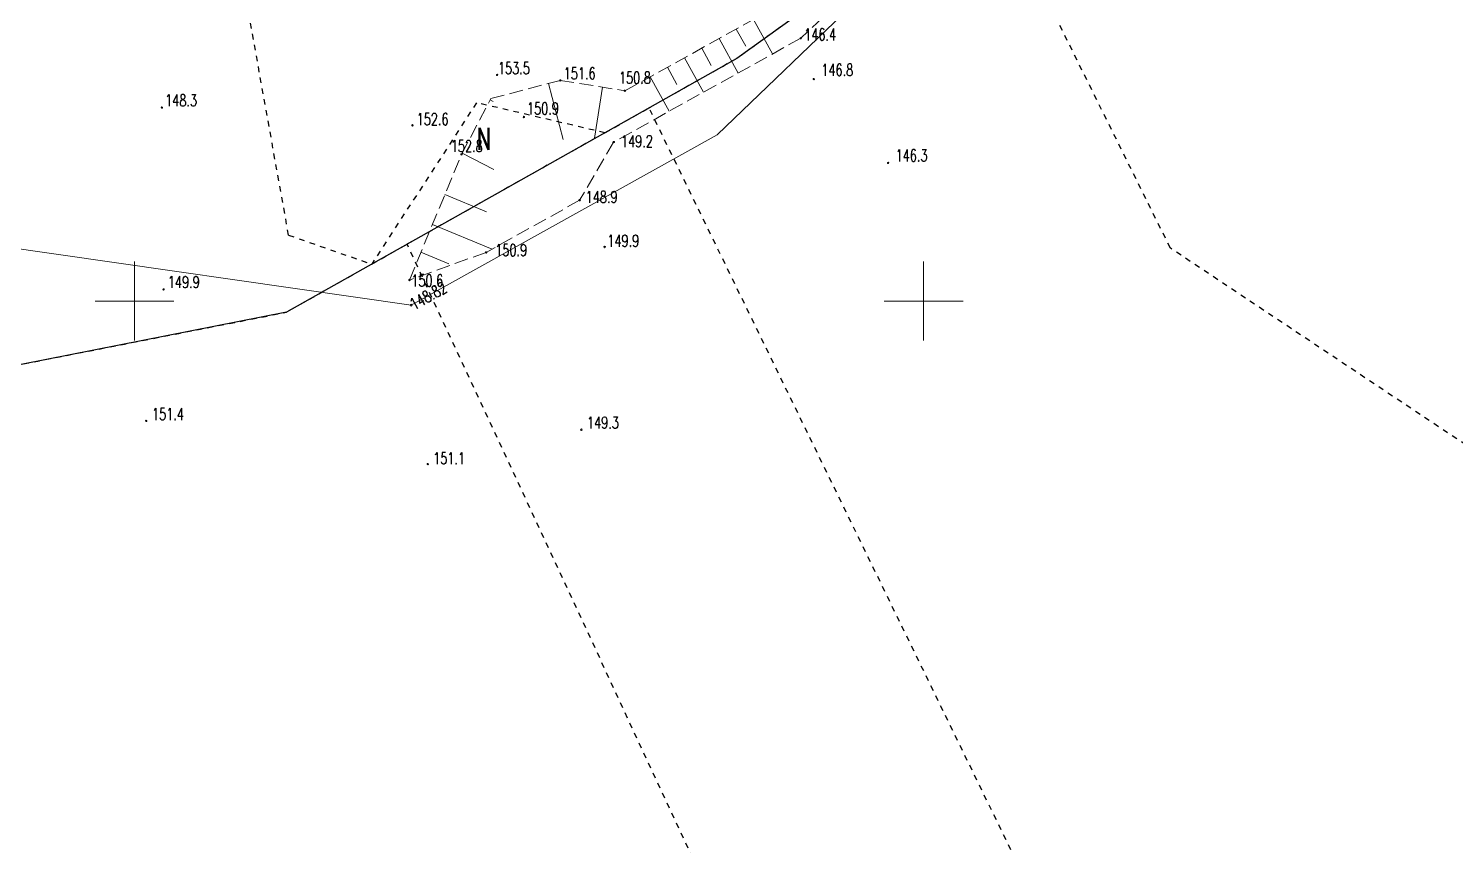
# Model space of a CAD drawing. Header units: metres. Extents: x 7583802 to 7586368, y 5958992 to 5960558.
# Drawn here: x 7585386.6 to 7585567.4, y 5959831 to 5959934.5 of the extents above; entities that cross this region are included whole.
import ezdxf
from ezdxf.enums import TextEntityAlignment as Align

# ---------------------------------------------------------------- set-up
doc = ezdxf.new("R2010")
doc.units = ezdxf.units.M
for name, pattern in [('1', [0]), ('2', [3, 2, -1]), ('3_1', [0]), ('3_BUBZ02', [2.45, 1.75, -0.7]), ('3_BUBZ02G', [2.45, 1.75, -0.7]), ('4_1', [0]), ('4_SUPW_01', [0]), ('GUZ', [1.4, 0.7, -0.7])]:
    doc.linetypes.add(name, pattern=pattern)
doc.layers.get('0').update_dxf_attribs({"color": 250, "linetype": 'CONTINUOUS', "lineweight": 100})
for name, color, linetype, lineweight in [('1000_L_1', 7, '1', 18), ('BUBZ_L_1', 7, '3_BUBZ02', 18), ('DZIALKI-G_L_0', 7, '1', 25), ('KONTURY_L_0', 114, '2', 25), ('KONTURY_NR_T_0', 114, 'CONTINUOUS', 25), ('RTPW_T_0', 7, 'CONTINUOUS', 15), ('SUPW_L_0', 5, '4_SUPW_01', 18), ('SUTW_T_0', 5, 'CONTINUOUS', 18)]:
    doc.layers.add(name, color=color, linetype=linetype, lineweight=lineweight)
doc.styles.get("Standard").update_dxf_attribs({"font": 'Simplex.SHX', "width": 0.75})

# ---------------------------------------------------------------- blocks, each defined once
blk = doc.blocks.new('3_RTPW01')
at = {"linetype": 'CONTINUOUS'}
blk.add_circle((0, 0), 0.09, dxfattribs=at)
blk = doc.blocks.new('4_SUPS01_08')
at = {"linetype": 'CONTINUOUS'}
blk.add_circle((0, 0), 0.125, dxfattribs=at)

msp = doc.modelspace()

# ---------------------------------------------------------------- linework, layer by layer
at = {"layer": '1000_L_1', "linetype": '1'}
for p, q in [((7585400, 5959895), (7585400, 5959905)), ((7585500, 5959895), (7585500, 5959905)), ((7585395, 5959900), (7585405, 5959900)), ((7585495, 5959900), (7585505, 5959900))]:
    msp.add_line(p, q, dxfattribs=at)
at = {"layer": 'BUBZ_L_1', "linetype": '3_BUBZ02'}
for p, q in [((7585501.4, 5959949.3), (7585484.43, 5959933.31)), ((7585484.43, 5959933.31), (7585460.72, 5959920.15)), ((7585460.72, 5959920.15), (7585456.41, 5959912.78)), ((7585456.41, 5959912.78), (7585444.56, 5959906.17)), ((7585444.56, 5959906.17), (7585434.84, 5959902.67))]:
    msp.add_line(p, q, dxfattribs=at)
at = {"layer": 'BUBZ_L_1', "linetype": '3_BUBZ02G'}
for p, q in [((7585462.13, 5959926.66), (7585481.79, 5959937.52)), ((7585445.15, 5959925.66), (7585453.96, 5959927.97)), ((7585453.96, 5959927.97), (7585462.13, 5959926.66)), ((7585441.44, 5959918.58), (7585445.15, 5959925.66)), ((7585434.84, 5959902.67), (7585441.44, 5959918.58))]:
    msp.add_line(p, q, dxfattribs=at)
at = {"layer": 'BUBZ_L_1', "linetype": '3_1'}
for p, q in [((7585476.26, 5959934.46), (7585477.46, 5959932.29)), ((7585478.44, 5959935.67), (7585480.84, 5959931.32)), ((7585474.08, 5959933.26), (7585476.49, 5959928.9)), ((7585469.72, 5959930.85), (7585472.13, 5959926.49)), ((7585471.9, 5959932.05), (7585473.1, 5959929.87)), ((7585467.53, 5959929.64), (7585468.74, 5959927.46)), ((7585452.46, 5959927.58), (7585454.32, 5959920.48)), ((7585459.32, 5959927.11), (7585458.28, 5959920.66)), ((7585465.35, 5959928.43), (7585467.76, 5959924.06)), ((7585445.06, 5959925.49), (7585445.46, 5959925.28)), ((7585441.54, 5959918.75), (7585445.52, 5959916.67)), ((7585439.34, 5959913.5), (7585444.6, 5959911.31)), ((7585437.77, 5959909.72), (7585445.32, 5959906.59)), ((7585436.3, 5959906.2), (7585439.83, 5959904.73))]:
    msp.add_line(p, q, dxfattribs=at)
msp.add_point((7585434.84, 5959902.67), dxfattribs=at)
at = {"layer": 'DZIALKI-G_L_0', "linetype": '1'}
for p, q in [((7585508.04, 5959953.53), (7585476.33, 5959930.74)), ((7585476.33, 5959930.74), (7585419.27, 5959898.59)), ((7585419.27, 5959898.59), (7585379.04, 5959890.69))]:
    msp.add_line(p, q, dxfattribs=at)
at = {"layer": 'KONTURY_L_0', "linetype": 'GUZ'}
for p, q in [((7585419.53, 5959908.36), (7585406.9, 5959978.65)), ((7585508.04, 5959953.53), (7585476.33, 5959930.74)), ((7585531.28, 5959906.71), (7585508.04, 5959953.53)), ((7585476.33, 5959930.74), (7585465.21, 5959924.47)), ((7585443.33, 5959925.14), (7585430.07, 5959904.68)), ((7585459.62, 5959921.33), (7585443.33, 5959925.14)), ((7585459.62, 5959921.33), (7585465.21, 5959924.47)), ((7585520.27, 5959811.6), (7585465.21, 5959924.47)), ((7585459.62, 5959921.33), (7585434.55, 5959907.21)), ((7585419.53, 5959908.36), (7585430.07, 5959904.68)), ((7585430.07, 5959904.68), (7585434.55, 5959907.21)), ((7585484.35, 5959800.2), (7585434.55, 5959907.21)), ((7585638.66, 5959835.19), (7585531.28, 5959906.71)), ((7585430.07, 5959904.68), (7585419.27, 5959898.59)), ((7585379.04, 5959890.69), (7585419.27, 5959898.59))]:
    msp.add_line(p, q, dxfattribs=at)
at = {"layer": 'SUPW_L_0', "linetype": '4_1'}
for p, q in [((7585533.72, 5959978.71), (7585473.86, 5959921.05)), ((7585473.86, 5959921.05), (7585435.07, 5959899.47)), ((7585435.07, 5959899.47), (7585370.92, 5959908.7))]:
    msp.add_line(p, q, dxfattribs=at)

# ---------------------------------------------------------------- block references
at = {"layer": 'RTPW_T_0'}
for p in [(7585484.43, 5959933.31), (7585445.95, 5959928.67), (7585453.96, 5959927.97), (7585486.08, 5959928.14), (7585462.13, 5959926.66), (7585403.47, 5959924.52), (7585449.35, 5959923.33), (7585435.22, 5959922.27), (7585460.72, 5959920.15), (7585441.44, 5959918.58), (7585495.51, 5959917.51), (7585456.41, 5959912.78), (7585459.58, 5959906.86), (7585444.56, 5959906.17), (7585403.68, 5959901.48), (7585434.84, 5959902.67), (7585401.48, 5959884.81), (7585456.63, 5959883.7), (7585437.17, 5959879.34)]:
    msp.add_blockref('3_RTPW01', p, dxfattribs=at)
at = {"layer": 'SUTW_T_0'}
msp.add_blockref('4_SUPS01_08', (7585435.07, 5959899.47), dxfattribs=at)

# ---------------------------------------------------------------- texts
at = {"layer": 'KONTURY_NR_T_0', "width": 0.7}
msp.add_text('N', height=2.75, dxfattribs=at).set_placement((7585443.37, 5959921.94), align=Align.TOP_LEFT)
at = {"layer": 'RTPW_T_0', "width": 0.7}
for s, p in [('146.4', (7585484.87, 5959933.03)), ('153.5', (7585446.05, 5959928.77)), ('151.6', (7585454.39, 5959928.11)), ('150.8', (7585461.39, 5959927.56)), ('146.8', (7585487.04, 5959928.55)), ('148.3', (7585403.88, 5959924.69)), ('150.9', (7585449.74, 5959923.66)), ('152.6', (7585435.75, 5959922.31)), ('152.8', (7585440.08, 5959918.9)), ('149.2', (7585461.65, 5959919.5)), ('146.3', (7585496.45, 5959917.71)), ('148.9', (7585457.17, 5959912.45)), ('150.9', (7585445.71, 5959905.71)), ('149.9', (7585459.92, 5959906.89)), ('150.6', (7585435.08, 5959901.85)), ('149.9', (7585404.22, 5959901.66)), ('151.4', (7585402.22, 5959884.93)), ('149.3', (7585457.34, 5959883.85)), ('151.1', (7585437.85, 5959879.33))]:
    msp.add_text(s, height=1.5, dxfattribs=at).set_placement(p)
at = {"layer": 'SUTW_T_0', "width": 0.7}
msp.add_text('148.82', height=1.5, rotation=29.0872, dxfattribs=at).set_placement((7585435.07, 5959899.47), align=Align.MIDDLE_LEFT)

doc.saveas('drawing.dxf')
